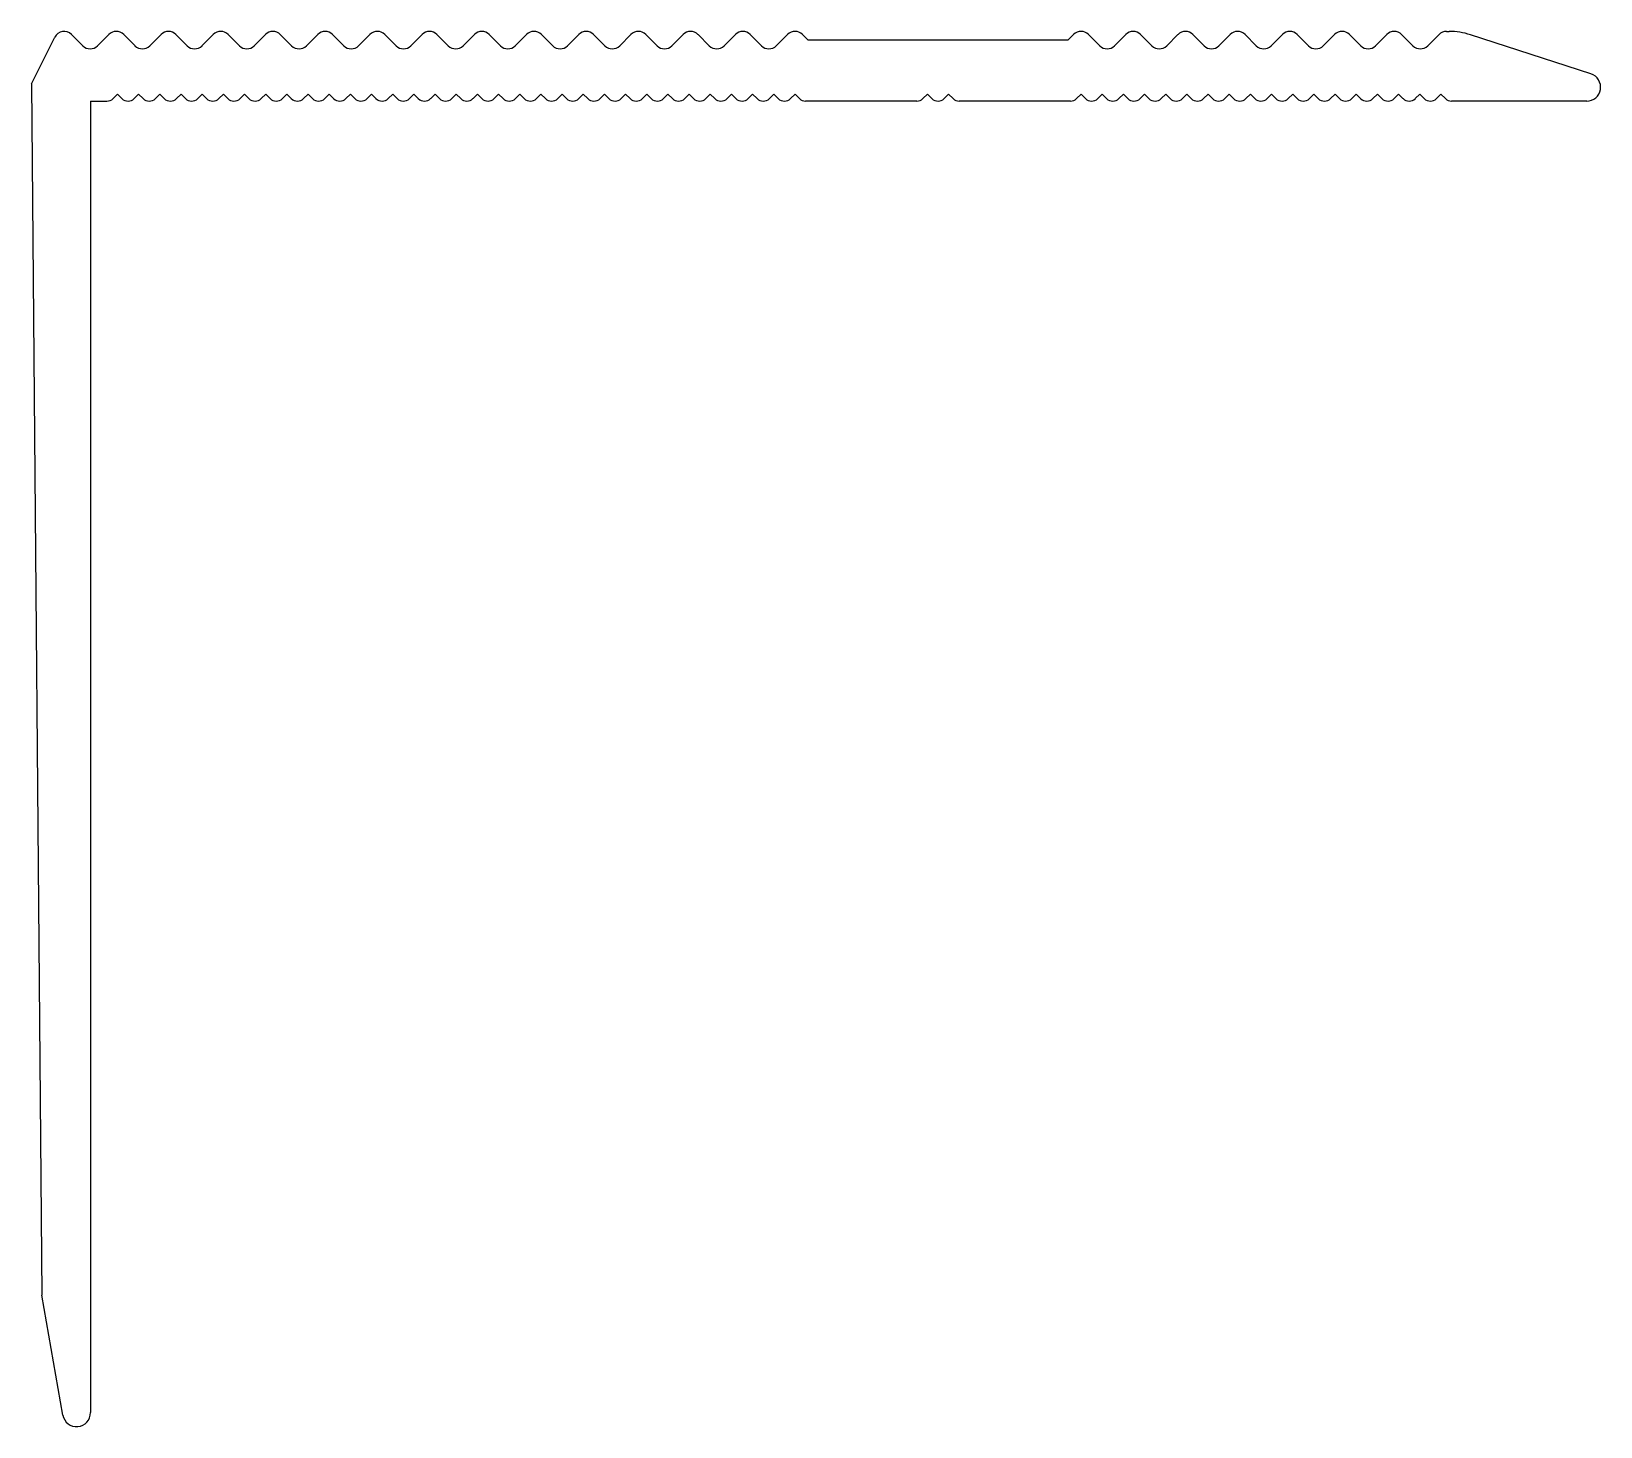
# Model space of a CAD drawing. Extents: x 2578 to 2623, y 1454.8 to 1494.8.
import ezdxf

# ---------------------------------------------------------------- set-up
doc = ezdxf.new("R2010")
doc.units = 0
doc.layers.get('0').update_dxf_attribs({"linetype": 'CONTINUOUS'})

msp = doc.modelspace()

# ---------------------------------------------------------------- linework, layer by layer
for p, q in [((2577.987, 1493.273), (2578.657, 1494.607)), ((2579.461, 1494.361), (2579.137, 1494.685)), ((2579.885, 1494.361), (2580.21, 1494.685)), ((2580.958, 1494.361), (2580.634, 1494.685)), ((2581.382, 1494.361), (2581.707, 1494.685)), ((2582.455, 1494.361), (2582.131, 1494.685)), ((2582.879, 1494.361), (2583.204, 1494.685)), ((2583.952, 1494.361), (2583.628, 1494.685)), ((2584.377, 1494.361), (2584.701, 1494.685)), ((2585.449, 1494.361), (2585.125, 1494.685)), ((2585.874, 1494.361), (2586.198, 1494.685)), ((2586.946, 1494.361), (2586.622, 1494.685)), ((2587.371, 1494.361), (2587.695, 1494.685)), ((2588.443, 1494.361), (2588.119, 1494.685)), ((2588.868, 1494.361), (2589.192, 1494.685)), ((2589.941, 1494.361), (2589.616, 1494.685)), ((2590.365, 1494.361), (2590.689, 1494.685)), ((2591.438, 1494.361), (2591.113, 1494.685)), ((2591.862, 1494.361), (2592.186, 1494.685)), ((2592.935, 1494.361), (2592.61, 1494.685)), ((2593.359, 1494.361), (2593.683, 1494.685)), ((2594.432, 1494.361), (2594.107, 1494.685)), ((2594.856, 1494.361), (2595.18, 1494.685)), ((2595.929, 1494.361), (2595.604, 1494.685)), ((2596.353, 1494.361), (2596.677, 1494.685)), ((2597.426, 1494.361), (2597.102, 1494.685)), ((2597.85, 1494.361), (2598.174, 1494.685)), ((2598.923, 1494.361), (2598.599, 1494.685)), ((2599.347, 1494.361), (2599.671, 1494.685)), ((2600.258, 1494.523), (2600.096, 1494.685)), ((2607.709, 1494.523), (2600.258, 1494.523)), ((2607.709, 1494.523), (2607.871, 1494.685)), ((2608.62, 1494.361), (2608.296, 1494.685)), ((2609.044, 1494.361), (2609.368, 1494.685)), ((2610.117, 1494.361), (2609.793, 1494.685)), ((2610.541, 1494.361), (2610.865, 1494.685)), ((2611.614, 1494.361), (2611.29, 1494.685)), ((2612.038, 1494.361), (2612.363, 1494.685)), ((2613.111, 1494.361), (2612.787, 1494.685)), ((2613.535, 1494.361), (2613.86, 1494.685)), ((2614.608, 1494.361), (2614.284, 1494.685)), ((2615.032, 1494.361), (2615.357, 1494.685)), ((2616.105, 1494.361), (2615.781, 1494.685)), ((2616.529, 1494.361), (2616.854, 1494.685)), ((2617.602, 1494.361), (2617.278, 1494.685)), ((2618.027, 1494.361), (2618.351, 1494.685)), ((2618.563, 1494.773), (2618.637, 1494.773)), ((2622.707, 1493.553), (2619.255, 1494.675)), ((2577.987, 1493.273), (2578.284, 1458.541)), ((2579.684, 1492.773), (2580.153, 1492.773)), ((2579.684, 1492.773), (2579.684, 1455.173)), ((2580.456, 1492.973), (2580.329, 1492.846)), ((2580.456, 1492.973), (2580.583, 1492.846)), ((2581.063, 1492.973), (2580.936, 1492.846)), ((2581.063, 1492.973), (2581.19, 1492.846)), ((2581.67, 1492.973), (2581.544, 1492.846)), ((2581.67, 1492.973), (2581.797, 1492.846)), ((2582.277, 1492.973), (2582.151, 1492.846)), ((2582.277, 1492.973), (2582.404, 1492.846)), ((2582.885, 1492.973), (2582.758, 1492.846)), ((2582.885, 1492.973), (2583.011, 1492.846)), ((2583.492, 1492.973), (2583.365, 1492.846)), ((2583.492, 1492.973), (2583.618, 1492.846)), ((2584.099, 1492.973), (2583.972, 1492.846)), ((2584.099, 1492.973), (2584.226, 1492.846)), ((2584.706, 1492.973), (2584.579, 1492.846)), ((2584.706, 1492.973), (2584.833, 1492.846)), ((2585.313, 1492.973), (2585.186, 1492.846)), ((2585.313, 1492.973), (2585.44, 1492.846)), ((2585.92, 1492.973), (2585.793, 1492.846)), ((2585.92, 1492.973), (2586.047, 1492.846)), ((2586.527, 1492.973), (2586.4, 1492.846)), ((2586.527, 1492.973), (2586.654, 1492.846)), ((2587.134, 1492.973), (2587.007, 1492.846)), ((2587.134, 1492.973), (2587.261, 1492.846)), ((2587.741, 1492.973), (2587.615, 1492.846)), ((2587.741, 1492.973), (2587.868, 1492.846)), ((2588.348, 1492.973), (2588.222, 1492.846)), ((2588.348, 1492.973), (2588.475, 1492.846)), ((2588.956, 1492.973), (2588.829, 1492.846)), ((2588.956, 1492.973), (2589.082, 1492.846)), ((2589.563, 1492.973), (2589.436, 1492.846)), ((2589.563, 1492.973), (2589.689, 1492.846)), ((2590.17, 1492.973), (2590.043, 1492.846)), ((2590.17, 1492.973), (2590.297, 1492.846)), ((2590.777, 1492.973), (2590.65, 1492.846)), ((2590.777, 1492.973), (2590.904, 1492.846)), ((2591.384, 1492.973), (2591.257, 1492.846)), ((2591.384, 1492.973), (2591.511, 1492.846)), ((2591.991, 1492.973), (2591.864, 1492.846)), ((2591.991, 1492.973), (2592.118, 1492.846)), ((2592.598, 1492.973), (2592.471, 1492.846)), ((2592.598, 1492.973), (2592.725, 1492.846)), ((2593.205, 1492.973), (2593.079, 1492.846)), ((2593.205, 1492.973), (2593.332, 1492.846)), ((2593.812, 1492.973), (2593.686, 1492.846)), ((2593.812, 1492.973), (2593.939, 1492.846)), ((2594.42, 1492.973), (2594.293, 1492.846)), ((2594.42, 1492.973), (2594.546, 1492.846)), ((2595.027, 1492.973), (2594.9, 1492.846)), ((2595.027, 1492.973), (2595.153, 1492.846)), ((2595.634, 1492.973), (2595.507, 1492.846)), ((2595.634, 1492.973), (2595.761, 1492.846)), ((2596.241, 1492.973), (2596.114, 1492.846)), ((2596.241, 1492.973), (2596.368, 1492.846)), ((2596.848, 1492.973), (2596.721, 1492.846)), ((2596.848, 1492.973), (2596.975, 1492.846)), ((2597.455, 1492.973), (2597.328, 1492.846)), ((2597.455, 1492.973), (2597.582, 1492.846)), ((2598.062, 1492.973), (2597.935, 1492.846)), ((2598.062, 1492.973), (2598.189, 1492.846)), ((2598.669, 1492.973), (2598.543, 1492.846)), ((2598.669, 1492.973), (2598.796, 1492.846)), ((2599.276, 1492.973), (2599.15, 1492.846)), ((2599.276, 1492.973), (2599.403, 1492.846)), ((2599.884, 1492.973), (2599.757, 1492.846)), ((2599.884, 1492.973), (2600.01, 1492.846)), ((2603.376, 1492.773), (2600.187, 1492.773)), ((2603.68, 1492.973), (2603.553, 1492.846)), ((2603.68, 1492.973), (2603.807, 1492.846)), ((2604.287, 1492.973), (2604.16, 1492.846)), ((2604.287, 1492.973), (2604.414, 1492.846)), ((2607.78, 1492.773), (2604.591, 1492.773)), ((2608.084, 1492.973), (2607.957, 1492.846)), ((2608.084, 1492.973), (2608.21, 1492.846)), ((2608.691, 1492.973), (2608.564, 1492.846)), ((2608.691, 1492.973), (2608.817, 1492.846)), ((2609.298, 1492.973), (2609.171, 1492.846)), ((2609.298, 1492.973), (2609.425, 1492.846)), ((2609.905, 1492.973), (2609.778, 1492.846)), ((2609.905, 1492.973), (2610.032, 1492.846)), ((2610.512, 1492.973), (2610.385, 1492.846)), ((2610.512, 1492.973), (2610.639, 1492.846)), ((2611.119, 1492.973), (2610.992, 1492.846)), ((2611.119, 1492.973), (2611.246, 1492.846)), ((2611.726, 1492.973), (2611.599, 1492.846)), ((2611.726, 1492.973), (2611.853, 1492.846)), ((2612.333, 1492.973), (2612.206, 1492.846)), ((2612.333, 1492.973), (2612.46, 1492.846)), ((2612.94, 1492.973), (2612.814, 1492.846)), ((2612.94, 1492.973), (2613.067, 1492.846)), ((2613.547, 1492.973), (2613.421, 1492.846)), ((2613.547, 1492.973), (2613.674, 1492.846)), ((2614.155, 1492.973), (2614.028, 1492.846)), ((2614.155, 1492.973), (2614.281, 1492.846)), ((2614.762, 1492.973), (2614.635, 1492.846)), ((2614.762, 1492.973), (2614.888, 1492.846)), ((2615.369, 1492.973), (2615.242, 1492.846)), ((2615.369, 1492.973), (2615.496, 1492.846)), ((2615.976, 1492.973), (2615.849, 1492.846)), ((2615.976, 1492.973), (2616.103, 1492.846)), ((2616.583, 1492.973), (2616.456, 1492.846)), ((2616.583, 1492.973), (2616.71, 1492.846)), ((2617.19, 1492.973), (2617.063, 1492.846)), ((2617.19, 1492.973), (2617.317, 1492.846)), ((2617.797, 1492.973), (2617.67, 1492.846)), ((2617.797, 1492.973), (2617.924, 1492.846)), ((2618.404, 1492.973), (2618.278, 1492.846)), ((2618.404, 1492.973), (2618.531, 1492.846)), ((2622.584, 1492.773), (2618.708, 1492.773)), ((2578.89, 1455.103), (2578.284, 1458.541))]:
    msp.add_line(p, q)
for centre, radius, start, end in [((2578.925, 1494.473), 0.3, 45, 153.3498), ((2579.673, 1494.573), 0.3, 225, 315), ((2580.422, 1494.473), 0.3, 45, 135), ((2581.17, 1494.573), 0.3, 225, 315), ((2581.919, 1494.473), 0.3, 45, 135), ((2582.667, 1494.573), 0.3, 225, 315), ((2583.416, 1494.473), 0.3, 45, 135), ((2584.164, 1494.573), 0.3, 225, 315), ((2584.913, 1494.473), 0.3, 45, 135), ((2585.661, 1494.573), 0.3, 225, 315), ((2586.41, 1494.473), 0.3, 45, 135), ((2587.159, 1494.573), 0.3, 225, 315), ((2587.907, 1494.473), 0.3, 45, 135), ((2588.656, 1494.573), 0.3, 225, 315), ((2589.404, 1494.473), 0.3, 45, 135), ((2590.153, 1494.573), 0.3, 225, 315), ((2590.901, 1494.473), 0.3, 45, 135), ((2591.65, 1494.573), 0.3, 225, 315), ((2592.398, 1494.473), 0.3, 45, 135), ((2593.147, 1494.573), 0.3, 225, 315), ((2593.895, 1494.473), 0.3, 45, 135), ((2594.644, 1494.573), 0.3, 225, 315), ((2595.392, 1494.473), 0.3, 45, 135), ((2596.141, 1494.573), 0.3, 225, 315), ((2596.889, 1494.473), 0.3, 45, 135), ((2597.638, 1494.573), 0.3, 225, 315), ((2598.386, 1494.473), 0.3, 45, 135), ((2599.135, 1494.573), 0.3, 225, 315), ((2599.884, 1494.473), 0.3, 45, 135), ((2608.084, 1494.473), 0.3, 45, 135), ((2608.832, 1494.573), 0.3, 225, 315), ((2609.581, 1494.473), 0.3, 45, 135), ((2610.329, 1494.573), 0.3, 225, 315), ((2611.078, 1494.473), 0.3, 45, 135), ((2611.826, 1494.573), 0.3, 225, 315), ((2612.575, 1494.473), 0.3, 45, 135), ((2613.323, 1494.573), 0.3, 225, 315), ((2614.072, 1494.473), 0.3, 45, 135), ((2614.82, 1494.573), 0.3, 225, 315), ((2615.569, 1494.473), 0.3, 45, 135), ((2616.317, 1494.573), 0.3, 225, 315), ((2617.066, 1494.473), 0.3, 45, 135), ((2617.814, 1494.573), 0.3, 225, 315), ((2618.563, 1494.473), 0.3, 90, 135), ((2618.637, 1492.773), 2, 72, 90), ((2622.584, 1493.173), 0.4, 270, 72), ((2580.153, 1493.023), 0.25, 270, 315), ((2580.76, 1493.023), 0.25, 225, 315), ((2581.367, 1493.023), 0.25, 225, 315), ((2581.974, 1493.023), 0.25, 225, 315), ((2582.581, 1493.023), 0.25, 225, 315), ((2583.188, 1493.023), 0.25, 225, 315), ((2583.795, 1493.023), 0.25, 225, 315), ((2584.402, 1493.023), 0.25, 225, 315), ((2585.009, 1493.023), 0.25, 225, 315), ((2585.617, 1493.023), 0.25, 225, 315), ((2586.224, 1493.023), 0.25, 225, 315), ((2586.831, 1493.023), 0.25, 225, 315), ((2587.438, 1493.023), 0.25, 225, 315), ((2588.045, 1493.023), 0.25, 225, 315), ((2588.652, 1493.023), 0.25, 225, 315), ((2589.259, 1493.023), 0.25, 225, 315), ((2589.866, 1493.023), 0.25, 225, 315), ((2590.473, 1493.023), 0.25, 225, 315), ((2591.08, 1493.023), 0.25, 225, 315), ((2591.688, 1493.023), 0.25, 225, 315), ((2592.295, 1493.023), 0.25, 225, 315), ((2592.902, 1493.023), 0.25, 225, 315), ((2593.509, 1493.023), 0.25, 225, 315), ((2594.116, 1493.023), 0.25, 225, 315), ((2594.723, 1493.023), 0.25, 225, 315), ((2595.33, 1493.023), 0.25, 225, 315), ((2595.937, 1493.023), 0.25, 225, 315), ((2596.544, 1493.023), 0.25, 225, 315), ((2597.152, 1493.023), 0.25, 225, 315), ((2597.759, 1493.023), 0.25, 225, 315), ((2598.366, 1493.023), 0.25, 225, 315), ((2598.973, 1493.023), 0.25, 225, 315), ((2599.58, 1493.023), 0.25, 225, 315), ((2600.187, 1493.023), 0.25, 225, 270), ((2603.376, 1493.023), 0.25, 270, 315), ((2603.984, 1493.023), 0.25, 225, 315), ((2604.591, 1493.023), 0.25, 225, 270), ((2607.78, 1493.023), 0.25, 270, 315), ((2608.387, 1493.023), 0.25, 225, 315), ((2608.994, 1493.023), 0.25, 225, 315), ((2609.601, 1493.023), 0.25, 225, 315), ((2610.208, 1493.023), 0.25, 225, 315), ((2610.815, 1493.023), 0.25, 225, 315), ((2611.423, 1493.023), 0.25, 225, 315), ((2612.03, 1493.023), 0.25, 225, 315), ((2612.637, 1493.023), 0.25, 225, 315), ((2613.244, 1493.023), 0.25, 225, 315), ((2613.851, 1493.023), 0.25, 225, 315), ((2614.458, 1493.023), 0.25, 225, 315), ((2615.065, 1493.023), 0.25, 225, 315), ((2615.672, 1493.023), 0.25, 225, 315), ((2616.279, 1493.023), 0.25, 225, 315), ((2616.887, 1493.023), 0.25, 225, 315), ((2617.494, 1493.023), 0.25, 225, 315), ((2618.101, 1493.023), 0.25, 225, 315), ((2618.708, 1493.023), 0.25, 225, 270), ((2579.284, 1455.173), 0.4, 190, 0)]:
    msp.add_arc(centre, radius, start, end)

doc.saveas('drawing.dxf')
